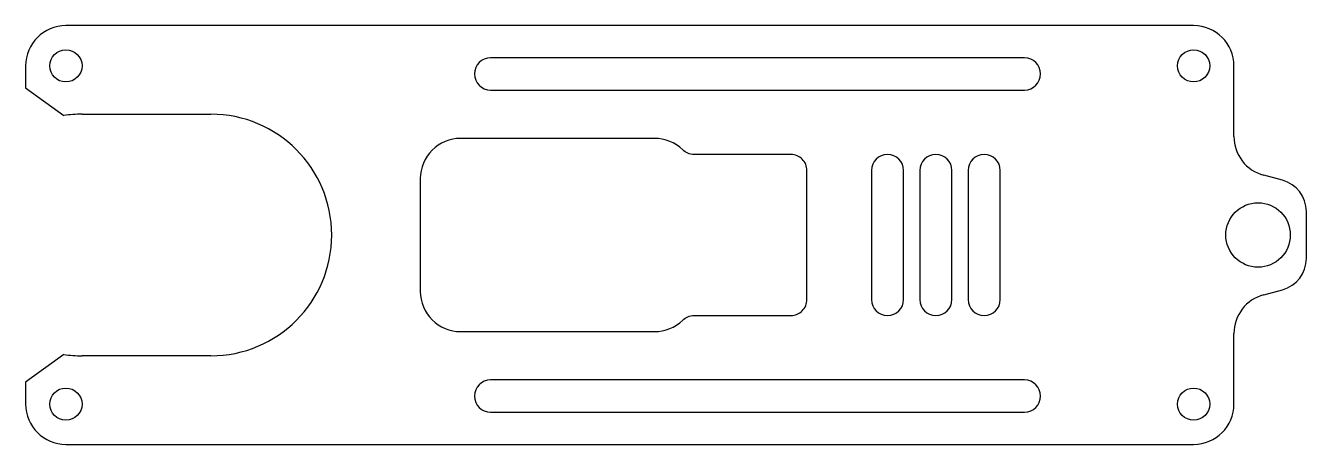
# Model space of a CAD drawing. Header units: millimetres. Extents: x -37.5 to 42, y -13 to 13.
import ezdxf

# ---------------------------------------------------------------- set-up
doc = ezdxf.new("R2010")
doc.units = ezdxf.units.MM
doc.layers.get('0').update_dxf_attribs({"linetype": 'CONTINUOUS'})

msp = doc.modelspace()

# ---------------------------------------------------------------- linework, layer by layer
for p, q in [((35, 13), (-35, 13)), ((-37.5, 10.5), (-37.5, 9.133)), ((37.5, 6.124), (37.5, 10.5)), ((-37.5, 9.133), (-35.125, 7.415)), ((-34, 7.5), (-26, 7.5)), ((40.518, 3.397), (39.353, 3.709)), ((42, -1.465), (42, 1.465)), ((39.353, -3.709), (40.518, -3.397)), ((37.5, -10.5), (37.5, -6.124)), ((-35.125, -7.415), (-37.5, -9.133)), ((-26, -7.5), (-34, -7.5)), ((-37.5, -9.133), (-37.5, -10.5)), ((-35, -13), (35, -13))]:
    msp.add_line(p, q)
for points in [[(-8.638, 9), (24.5, 9, 1), (24.5, 11), (-8.638, 11, 1)], [(1.536, 6), (-10.5, 6, 0.414214), (-13, 3.5), (-13, -3.5, 0.414214), (-10.5, -6), (1.536, -6, 0.196262), (3.286, -5.286, -0.196262), (3.985, -5), (10, -5, 0.414214), (11, -4), (11, 4, 0.414214), (10, 5), (3.985, 5, -0.196262), (3.286, 5.286, 0.196262)], [(17, -4), (17, 4, 1), (15, 4), (15, -4, 1)], [(20, -4), (20, 4, 1), (18, 4), (18, -4, 1)], [(21, 4), (21, -4, 1), (23, -4), (23, 4, 1)], [(24.5, -9), (-8.638, -9, 1), (-8.638, -11), (24.5, -11, 1)]]:
    msp.add_lwpolyline(points, format="xyb", close=True)
for centre, radius in [((-35, 10.5), 1), ((35, 10.5), 1), ((39, 0), 2), ((-35, -10.5), 1), ((35, -10.5), 1)]:
    msp.add_circle(centre, radius)
for centre, radius, start, end in [((-35, 10.5), 2.5, 90, 180), ((35, 10.5), 2.5, 0, 90), ((-34, 0), 7.5, 90, 98.63), ((-26, 0), 7.5, -90, 90), ((40, 6.124), 2.5, 180, 255), ((40, 1.465), 2, 0, 75), ((40, -1.465), 2, 285, 360), ((40, -6.124), 2.5, 105, 180), ((-34, 0), 7.5, 261.37, 270), ((-35, -10.5), 2.5, 180, 270), ((35, -10.5), 2.5, -90, 0)]:
    msp.add_arc(centre, radius, start, end)

doc.saveas('drawing.dxf')
